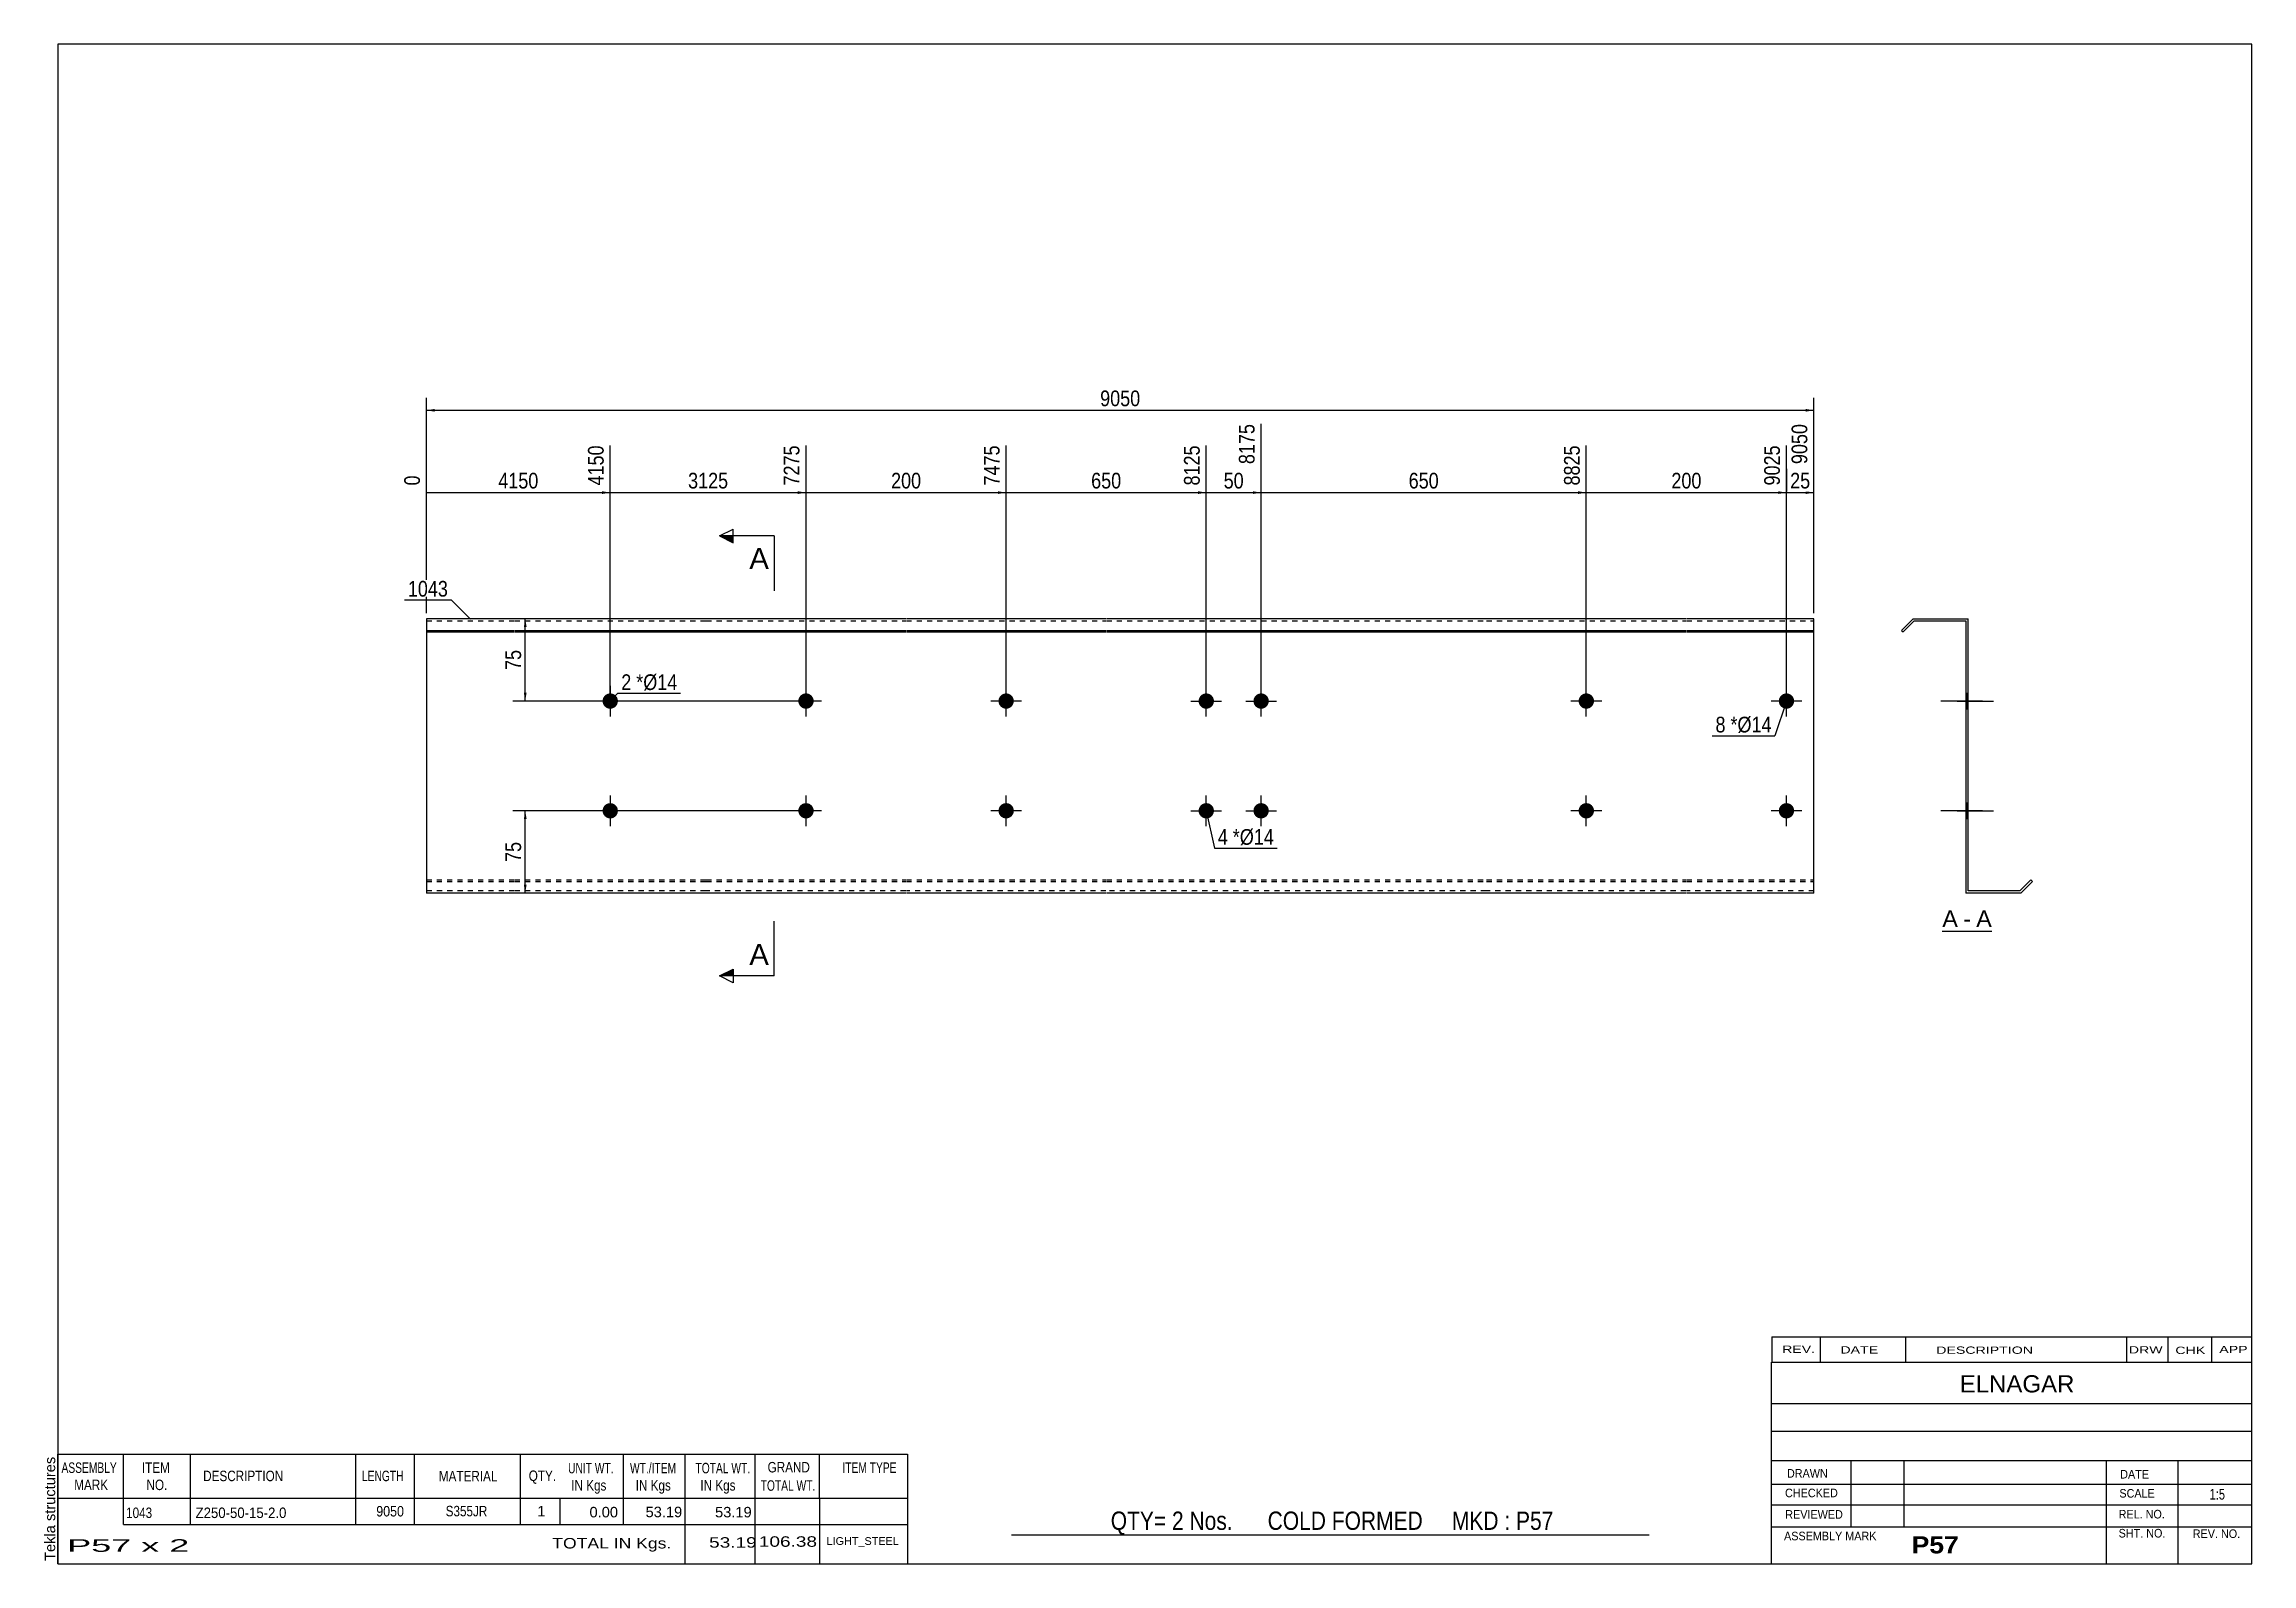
# Model space of a CAD drawing. Header units: millimetres. Extents: x -70 to 333, y -147 to 130.
import ezdxf

# ---------------------------------------------------------------- set-up
doc = ezdxf.new("R2010")
doc.units = ezdxf.units.MM
doc.linetypes.add('DXK_LINE_DOT1', pattern=[1.8814, 0.9407, -0.9407])
doc.styles.add('Arial', font='ARIAL.TTF', dxfattribs={"height": 0.2})
doc.styles.add('Arial Bold', font='ARIALBD.TTF', dxfattribs={"height": 0.2})
doc.styles.add('Arial Narrow', font='ARIALN.TTF', dxfattribs={"height": 0.2})

# ---------------------------------------------------------------- blocks, each defined once
blk = doc.blocks.new('Unknown-627189096-1549')
at = {"color": 5, "linetype": 'Continuous'}
for p, q in [((332.8, 129.75), (-67.2, 129.75)), ((-67.2, 129.75), (-67.2, -147.25)), ((332.8, -147.25), (332.8, 129.75)), ((-67.2, -147.25), (332.8, -147.25))]:
    blk.add_line(p, q, dxfattribs=at)
at = {"color": 174, "linetype": 'Continuous', "style": 'Arial'}
blk.add_text('Tekla structures', height=1.9102, rotation=90, dxfattribs=at).set_placement((-67.7, -146.75))
blk = doc.blocks.new('Unknown-627189096-12 - 1228')
at = {"color": 7, "linetype": 'Continuous'}
blk.add_line((276.36, -31.95), (285.39, -31.95), dxfattribs=at)
at = {"color": 0, "linetype": 'Continuous'}
blk.add_wipeout([(279.2, -31.2), (279.2, -28), (276.36, -28), (276.36, -31.2)], dxfattribs=at)
blk.add_wipeout([(281.58, -31.2), (281.58, -28), (280.16, -28), (280.16, -31.2)], dxfattribs=at)
at = {"color": 96, "linetype": 'Continuous', "style": 'Arial'}
blk.add_text('A', height=3.06, dxfattribs=at).set_placement((276.36, -31.2))
at = {"color": 0, "linetype": 'Continuous'}
blk.add_wipeout([(285.39, -31.2), (285.39, -28), (282.54, -28), (282.54, -31.2)], dxfattribs=at)
at = {"color": 96, "linetype": 'Continuous', "style": 'Arial'}
for s, p in [('A', (282.54, -31.2)), ('-', (280.16, -31.2))]:
    blk.add_text(s, height=3.06, dxfattribs=at).set_placement(p)
blk = doc.blocks.new('Bolt-627189096-1223 - 1203')
at = {"linetype": 'Continuous'}
for points in [[(104.28, 10, -1), (107.08, 10, -1)], [(210.06, 10, -1), (212.86, 10, -1)]]:
    blk.add_hatch(color=3, dxfattribs=at).paths.add_polyline_path(points)
at = {"color": 3, "linetype": 'Continuous'}
for p, q in [((105.68, 7.2), (105.68, 12.8)), ((211.46, 7.2), (211.46, 12.8)), ((108.48, 10), (102.88, 10)), ((214.26, 10), (208.66, 10))]:
    blk.add_line(p, q, dxfattribs=at)
blk = doc.blocks.new('Part-627189096-1218 - 1203')
at = {"color": 2, "linetype": 'Continuous'}
for p, q in [((0, 25), (0, -25)), ((16, 25), (0, 25)), ((50.9, 25), (16.1, 25)), ((87.39, 25), (51, 25)), ((123.88, 25), (87.49, 25)), ((193.17, 25), (123.98, 25)), ((229.66, 25), (193.27, 25)), ((252.95, 25), (229.76, 25)), ((252.95, -25), (252.95, 25)), ((0, 22.88), (16, 22.88)), ((0, 22.6), (16, 22.6)), ((16.1, 22.88), (50.9, 22.88)), ((16.1, 22.6), (50.9, 22.6)), ((51, 22.88), (87.39, 22.88)), ((51, 22.6), (87.39, 22.6)), ((87.49, 22.88), (123.88, 22.88)), ((87.49, 22.6), (123.88, 22.6)), ((123.98, 22.88), (193.17, 22.88)), ((123.98, 22.6), (193.17, 22.6)), ((193.27, 22.88), (229.66, 22.88)), ((193.27, 22.6), (229.66, 22.6)), ((229.76, 22.88), (252.95, 22.88)), ((229.76, 22.6), (252.95, 22.6)), ((16, -25), (0, -25)), ((50.9, -25), (16.1, -25)), ((87.39, -25), (51, -25)), ((123.88, -25), (87.49, -25)), ((193.17, -25), (123.98, -25)), ((229.66, -25), (193.27, -25)), ((252.95, -25), (229.76, -25))]:
    blk.add_line(p, q, dxfattribs=at)
at = {"color": 7, "linetype": 'DXK_LINE_DOT1'}
for p, q in [((0, 24.6), (16, 24.6)), ((16.1, 24.6), (50.9, 24.6)), ((51, 24.6), (87.39, 24.6)), ((87.49, 24.6), (123.88, 24.6)), ((123.98, 24.6), (193.17, 24.6)), ((193.27, 24.6), (229.66, 24.6)), ((229.76, 24.6), (252.95, 24.6)), ((0, -22.6), (16, -22.6)), ((0, -22.88), (16, -22.88)), ((16.1, -22.6), (50.9, -22.6)), ((16.1, -22.88), (50.9, -22.88)), ((51, -22.6), (87.39, -22.6)), ((51, -22.88), (87.39, -22.88)), ((87.49, -22.6), (123.88, -22.6)), ((87.49, -22.88), (123.88, -22.88)), ((123.98, -22.6), (193.17, -22.6)), ((123.98, -22.88), (193.17, -22.88)), ((193.27, -22.6), (229.66, -22.6)), ((193.27, -22.88), (229.66, -22.88)), ((229.76, -22.6), (252.95, -22.6)), ((229.76, -22.88), (252.95, -22.88)), ((16, -24.6), (0, -24.6)), ((50.9, -24.6), (16.1, -24.6)), ((87.39, -24.6), (51, -24.6)), ((123.88, -24.6), (87.49, -24.6)), ((193.17, -24.6), (123.98, -24.6)), ((229.66, -24.6), (193.27, -24.6)), ((252.95, -24.6), (229.76, -24.6))]:
    blk.add_line(p, q, dxfattribs=at)
blk = doc.blocks.new('Bolt-627189096-1219 - 1203')
at = {"linetype": 'Continuous'}
for points in [[(34.9, 10, -1), (32.1, 10, -1)], [(34.9, -10, -1), (32.1, -10, -1)]]:
    blk.add_hatch(color=3, dxfattribs=at).paths.add_polyline_path(points)
at = {"color": 3, "linetype": 'Continuous'}
for p, q in [((33.5, 12.8), (33.5, 7.2)), ((36.3, 10), (30.7, 10)), ((33.5, -7.2), (33.5, -12.8)), ((36.3, -10), (30.7, -10))]:
    blk.add_line(p, q, dxfattribs=at)
blk = doc.blocks.new('Bolt-627189096-1220 - 1203')
at = {"linetype": 'Continuous'}
for points in [[(67.79, 10, -1), (70.59, 10, -1)], [(246.55, 10, -1), (249.35, 10, -1)]]:
    blk.add_hatch(color=3, dxfattribs=at).paths.add_polyline_path(points)
at = {"color": 3, "linetype": 'Continuous'}
for p, q in [((69.19, 7.2), (69.19, 12.8)), ((247.95, 7.2), (247.95, 12.8)), ((71.99, 10), (66.39, 10)), ((250.75, 10), (245.15, 10))]:
    blk.add_line(p, q, dxfattribs=at)
blk = doc.blocks.new('Bolt-627189096-1221 - 1203')
at = {"linetype": 'Continuous'}
for points in [[(67.79, -10, -1), (70.59, -10, -1)], [(246.55, -10, -1), (249.35, -10, -1)]]:
    blk.add_hatch(color=3, dxfattribs=at).paths.add_polyline_path(points)
at = {"color": 3, "linetype": 'Continuous'}
for p, q in [((69.19, -12.8), (69.19, -7.2)), ((247.95, -12.8), (247.95, -7.2)), ((71.99, -10), (66.39, -10)), ((250.75, -10), (245.15, -10))]:
    blk.add_line(p, q, dxfattribs=at)
blk = doc.blocks.new('Bolt-627189096-1222 - 1203')
at = {"linetype": 'Continuous'}
for points in [[(140.77, 10, -1), (143.57, 10, -1)], [(150.77, 10, -1), (153.57, 10, -1)], [(140.77, -10, -1), (143.57, -10, -1)], [(150.77, -10, -1), (153.57, -10, -1)]]:
    blk.add_hatch(color=3, dxfattribs=at).paths.add_polyline_path(points)
at = {"color": 3, "linetype": 'Continuous'}
for p, q in [((142.17, 7.2), (142.17, 12.8)), ((152.17, 7.2), (152.17, 12.8)), ((139.37, 10), (144.97, 10)), ((149.37, 10), (154.97, 10)), ((142.17, -12.8), (142.17, -7.2)), ((152.17, -12.8), (152.17, -7.2)), ((139.37, -10), (144.97, -10)), ((149.37, -10), (154.97, -10))]:
    blk.add_line(p, q, dxfattribs=at)
blk = doc.blocks.new('Bolt-627189096-1224 - 1203')
at = {"linetype": 'Continuous'}
for points in [[(104.28, -10, -1), (107.08, -10, -1)], [(210.06, -10, -1), (212.86, -10, -1)]]:
    blk.add_hatch(color=3, dxfattribs=at).paths.add_polyline_path(points)
at = {"color": 3, "linetype": 'Continuous'}
for p, q in [((105.68, -12.8), (105.68, -7.2)), ((211.46, -12.8), (211.46, -7.2)), ((108.48, -10), (102.88, -10)), ((214.26, -10), (208.66, -10))]:
    blk.add_line(p, q, dxfattribs=at)
blk = doc.blocks.new('Bolt-627189096-1232 - 1228')
at = {"linetype": 'Continuous'}
blk.add_hatch(color=3, dxfattribs=at).paths.add_polyline_path([(280.67, 11.4), (280.67, 8.6), (281.07, 8.6), (281.07, 11.4)])
blk.add_hatch(color=3, dxfattribs=at).paths.add_polyline_path([(280.67, 11.4), (280.67, 8.6), (281.07, 8.6), (281.07, 11.4)])
at = {"color": 3, "linetype": 'Continuous'}
for p, q in [((279.07, 10), (285.67, 10)), ((279.07, 10), (285.67, 10)), ((280.67, 11.4), (281.07, 11.4)), ((280.67, 11.4), (281.07, 11.4)), ((280.67, 8.6), (281.07, 8.6)), ((280.67, 8.6), (281.07, 8.6))]:
    blk.add_line(p, q, dxfattribs=at)
blk = doc.blocks.new('Part-627189096-1230 - 1228')
at = {"color": 2, "linetype": 'Continuous'}
for p, q in [((271.07, 25), (268.95, 22.88)), ((271.24, 24.6), (269.23, 22.6)), ((271.07, 25), (281.07, 25)), ((271.24, 24.6), (280.67, 24.6)), ((280.67, 24.6), (280.67, -25)), ((281.07, -24.6), (281.07, 25)), ((268.95, 22.88), (269.23, 22.6)), ((290.51, -24.6), (292.51, -22.6)), ((290.67, -25), (292.79, -22.88)), ((292.79, -22.88), (292.51, -22.6)), ((290.67, -25), (280.67, -25)), ((290.51, -24.6), (281.07, -24.6))]:
    blk.add_line(p, q, dxfattribs=at)
blk = doc.blocks.new('Bolt-627189096-1231 - 1228')
at = {"linetype": 'Continuous'}
for points in [[(281.07, 8.6), (281.07, 11.4), (280.67, 11.4), (280.67, 8.6)], [(281.07, -11.4), (281.07, -8.6), (280.67, -8.6), (280.67, -11.4)]]:
    blk.add_hatch(color=3, dxfattribs=at).paths.add_polyline_path(points)
at = {"color": 3, "linetype": 'Continuous'}
for p, q in [((281.07, 10), (276.67, 10)), ((281.07, 11.4), (280.67, 11.4)), ((281.07, 8.6), (280.67, 8.6)), ((281.07, -10), (276.67, -10)), ((281.07, -8.6), (280.67, -8.6)), ((281.07, -11.4), (280.67, -11.4))]:
    blk.add_line(p, q, dxfattribs=at)
blk = doc.blocks.new('Bolt-627189096-1233 - 1228')
at = {"linetype": 'Continuous'}
blk.add_hatch(color=3, dxfattribs=at).paths.add_polyline_path([(280.67, -8.6), (280.67, -11.4), (281.07, -11.4), (281.07, -8.6)])
blk.add_hatch(color=3, dxfattribs=at).paths.add_polyline_path([(280.67, -8.6), (280.67, -11.4), (281.07, -11.4), (281.07, -8.6)])
at = {"color": 3, "linetype": 'Continuous'}
for p, q in [((279.07, -10), (285.67, -10)), ((279.07, -10), (285.67, -10)), ((280.67, -8.6), (281.07, -8.6)), ((280.67, -8.6), (281.07, -8.6)), ((280.67, -11.4), (281.07, -11.4)), ((280.67, -11.4), (281.07, -11.4))]:
    blk.add_line(p, q, dxfattribs=at)
blk = doc.blocks.new('Bolt-627189096-1234 - 1228')
at = {"linetype": 'Continuous'}
for points in [[(280.67, 11.4), (280.67, 8.6), (281.07, 8.6), (281.07, 11.4)], [(280.67, 11.4), (280.67, 8.6), (281.07, 8.6), (281.07, 11.4)], [(280.67, -8.6), (280.67, -11.4), (281.07, -11.4), (281.07, -8.6)], [(280.67, -8.6), (280.67, -11.4), (281.07, -11.4), (281.07, -8.6)]]:
    blk.add_hatch(color=3, dxfattribs=at).paths.add_polyline_path(points)
at = {"color": 3, "linetype": 'Continuous'}
for p, q in [((283.67, 10), (276.07, 10)), ((283.67, 10), (276.07, 10)), ((281.07, 11.4), (280.67, 11.4)), ((281.07, 11.4), (280.67, 11.4)), ((281.07, 8.6), (280.67, 8.6)), ((281.07, 8.6), (280.67, 8.6)), ((283.67, -10), (276.07, -10)), ((283.67, -10), (276.07, -10)), ((281.07, -8.6), (280.67, -8.6)), ((281.07, -8.6), (280.67, -8.6)), ((281.07, -11.4), (280.67, -11.4)), ((281.07, -11.4), (280.67, -11.4))]:
    blk.add_line(p, q, dxfattribs=at)
blk = doc.blocks.new('Bolt-627189096-1235 - 1228')
at = {"linetype": 'Continuous'}
blk.add_hatch(color=3, dxfattribs=at).paths.add_polyline_path([(280.67, 11.4), (280.67, 8.6), (281.07, 8.6), (281.07, 11.4)])
blk.add_hatch(color=3, dxfattribs=at).paths.add_polyline_path([(280.67, 11.4), (280.67, 8.6), (281.07, 8.6), (281.07, 11.4)])
at = {"color": 3, "linetype": 'Continuous'}
for p, q in [((279.07, 10), (285.67, 10)), ((279.07, 10), (285.67, 10)), ((280.67, 11.4), (281.07, 11.4)), ((280.67, 11.4), (281.07, 11.4)), ((280.67, 8.6), (281.07, 8.6)), ((280.67, 8.6), (281.07, 8.6))]:
    blk.add_line(p, q, dxfattribs=at)
blk = doc.blocks.new('Bolt-627189096-1236 - 1228')
at = {"linetype": 'Continuous'}
blk.add_hatch(color=3, dxfattribs=at).paths.add_polyline_path([(280.67, -8.6), (280.67, -11.4), (281.07, -11.4), (281.07, -8.6)])
blk.add_hatch(color=3, dxfattribs=at).paths.add_polyline_path([(280.67, -8.6), (280.67, -11.4), (281.07, -11.4), (281.07, -8.6)])
at = {"color": 3, "linetype": 'Continuous'}
for p, q in [((279.07, -10), (285.67, -10)), ((279.07, -10), (285.67, -10)), ((280.67, -8.6), (281.07, -8.6)), ((280.67, -8.6), (281.07, -8.6)), ((280.67, -11.4), (281.07, -11.4)), ((280.67, -11.4), (281.07, -11.4))]:
    blk.add_line(p, q, dxfattribs=at)
blk = doc.blocks.new('StraightDimension-627189096-1247 - 1203')
at = {"linetype": 'Continuous'}
blk.add_hatch(color=7, dxfattribs=at).paths.add_polyline_path([(251.45, 48.25), (252.95, 48), (251.45, 47.75)])
at = {"color": 7, "linetype": 'Continuous'}
for p, q in [((252.95, 26), (252.95, 60.51)), ((247.95, 11), (247.95, 56.61)), ((247.95, 48), (252.95, 48))]:
    blk.add_line(p, q, dxfattribs=at)
at = {"color": 0}
blk.add_wipeout([(252.88, 48.15), (252.88, 52.35), (248.02, 52.35), (248.02, 48.15)], dxfattribs=at)
at = {"color": 0, "linetype": 'Continuous'}
blk.add_wipeout([(252.35, 61.11), (248.15, 61.11), (248.15, 52.6), (252.35, 52.6)], dxfattribs=at)
at = {"color": 3, "linetype": 'Continuous', "style": 'Arial Narrow'}
blk.add_text('9050', height=2.863, rotation=90.0002, dxfattribs=at).set_placement((251.75, 53.2))
at = {"color": 3, "style": 'Arial Narrow'}
blk.add_text('25', height=2.863, dxfattribs=at).set_placement((248.62, 48.75))
blk = doc.blocks.new('StraightDimension-627189096-1248 - 1203')
at = {"linetype": 'Continuous'}
blk.add_hatch(color=7, dxfattribs=at).paths.add_polyline_path([(246.45, 48.25), (247.95, 48), (246.45, 47.75)])
at = {"color": 7, "linetype": 'Continuous'}
for p, q in [((211.46, 11), (211.46, 56.61)), ((247.95, 11), (247.95, 56.61)), ((211.46, 48), (247.95, 48))]:
    blk.add_line(p, q, dxfattribs=at)
at = {"color": 0, "linetype": 'Continuous'}
blk.add_wipeout([(247.35, 57.21), (243.15, 57.21), (243.15, 48.7), (247.35, 48.7)], dxfattribs=at)
at = {"color": 0}
blk.add_wipeout([(233.05, 48.15), (233.05, 52.35), (226.37, 52.35), (226.37, 48.15)], dxfattribs=at)
at = {"color": 3, "linetype": 'Continuous', "style": 'Arial Narrow'}
blk.add_text('9025', height=2.863, rotation=90.0002, dxfattribs=at).set_placement((246.75, 49.3))
at = {"color": 3, "style": 'Arial Narrow'}
blk.add_text('200', height=2.863, dxfattribs=at).set_placement((226.97, 48.75))
blk = doc.blocks.new('StraightDimension-627189096-1249 - 1203')
at = {"linetype": 'Continuous'}
blk.add_hatch(color=7, dxfattribs=at).paths.add_polyline_path([(209.96, 48.25), (211.46, 48), (209.96, 47.75)])
at = {"color": 7, "linetype": 'Continuous'}
for p, q in [((152.17, 11), (152.17, 60.51)), ((211.46, 11), (211.46, 56.61)), ((152.17, 48), (211.46, 48))]:
    blk.add_line(p, q, dxfattribs=at)
at = {"color": 0, "linetype": 'Continuous'}
blk.add_wipeout([(210.86, 57.21), (206.66, 57.21), (206.66, 48.7), (210.86, 48.7)], dxfattribs=at)
at = {"color": 0}
blk.add_wipeout([(185.16, 48.15), (185.16, 52.35), (178.47, 52.35), (178.47, 48.15)], dxfattribs=at)
at = {"color": 3, "linetype": 'Continuous', "style": 'Arial Narrow'}
blk.add_text('8825', height=2.863, rotation=90.0002, dxfattribs=at).set_placement((210.26, 49.3))
at = {"color": 3, "style": 'Arial Narrow'}
blk.add_text('650', height=2.863, dxfattribs=at).set_placement((179.07, 48.75))
blk = doc.blocks.new('StraightDimension-627189096-1250 - 1203')
at = {"linetype": 'Continuous'}
blk.add_hatch(color=7, dxfattribs=at).paths.add_polyline_path([(150.67, 48.25), (152.17, 48), (150.67, 47.75)])
at = {"color": 7, "linetype": 'Continuous'}
for p, q in [((152.17, 11), (152.17, 60.51)), ((142.17, 11), (142.17, 56.61)), ((142.17, 48), (152.17, 48))]:
    blk.add_line(p, q, dxfattribs=at)
at = {"color": 0}
blk.add_wipeout([(149.6, 48.15), (149.6, 52.35), (144.74, 52.35), (144.74, 48.15)], dxfattribs=at)
at = {"color": 0, "linetype": 'Continuous'}
blk.add_wipeout([(151.57, 61.11), (147.37, 61.11), (147.37, 52.6), (151.57, 52.6)], dxfattribs=at)
at = {"color": 3, "linetype": 'Continuous', "style": 'Arial Narrow'}
blk.add_text('8175', height=2.863, rotation=90.0002, dxfattribs=at).set_placement((150.97, 53.2))
at = {"color": 3, "style": 'Arial Narrow'}
blk.add_text('50', height=2.863, dxfattribs=at).set_placement((145.34, 48.75))
blk = doc.blocks.new('StraightDimension-627189096-1251 - 1203')
at = {"linetype": 'Continuous'}
blk.add_hatch(color=7, dxfattribs=at).paths.add_polyline_path([(140.67, 48.25), (142.17, 48), (140.67, 47.75)])
at = {"color": 7, "linetype": 'Continuous'}
for p, q in [((105.68, 11), (105.68, 56.61)), ((142.17, 11), (142.17, 56.61)), ((105.68, 48), (142.17, 48))]:
    blk.add_line(p, q, dxfattribs=at)
at = {"color": 0, "linetype": 'Continuous'}
blk.add_wipeout([(141.57, 57.21), (137.37, 57.21), (137.37, 48.7), (141.57, 48.7)], dxfattribs=at)
at = {"color": 0}
blk.add_wipeout([(127.27, 48.15), (127.27, 52.35), (120.58, 52.35), (120.58, 48.15)], dxfattribs=at)
at = {"color": 3, "linetype": 'Continuous', "style": 'Arial Narrow'}
blk.add_text('8125', height=2.863, rotation=90.0002, dxfattribs=at).set_placement((140.97, 49.3))
at = {"color": 3, "style": 'Arial Narrow'}
blk.add_text('650', height=2.863, dxfattribs=at).set_placement((121.18, 48.75))
blk = doc.blocks.new('StraightDimension-627189096-1252 - 1203')
at = {"linetype": 'Continuous'}
blk.add_hatch(color=7, dxfattribs=at).paths.add_polyline_path([(104.18, 48.25), (105.68, 48), (104.18, 47.75)])
at = {"color": 7, "linetype": 'Continuous'}
for p, q in [((69.19, 11), (69.19, 56.61)), ((105.68, 11), (105.68, 56.61)), ((69.19, 48), (105.68, 48))]:
    blk.add_line(p, q, dxfattribs=at)
at = {"color": 0, "linetype": 'Continuous'}
blk.add_wipeout([(105.08, 57.21), (100.88, 57.21), (100.88, 48.7), (105.08, 48.7)], dxfattribs=at)
at = {"color": 0}
blk.add_wipeout([(90.78, 48.15), (90.78, 52.35), (84.1, 52.35), (84.1, 48.15)], dxfattribs=at)
at = {"color": 3, "linetype": 'Continuous', "style": 'Arial Narrow'}
blk.add_text('7475', height=2.863, rotation=90.0002, dxfattribs=at).set_placement((104.48, 49.3))
at = {"color": 3, "style": 'Arial Narrow'}
blk.add_text('200', height=2.863, dxfattribs=at).set_placement((84.7, 48.75))
blk = doc.blocks.new('StraightDimension-627189096-1253 - 1203')
at = {"linetype": 'Continuous'}
blk.add_hatch(color=7, dxfattribs=at).paths.add_polyline_path([(67.69, 48.25), (69.19, 48), (67.69, 47.75)])
at = {"color": 7, "linetype": 'Continuous'}
for p, q in [((33.5, 11), (33.5, 56.61)), ((69.19, 11), (69.19, 56.61)), ((33.5, 48), (69.19, 48))]:
    blk.add_line(p, q, dxfattribs=at)
at = {"color": 0, "linetype": 'Continuous'}
blk.add_wipeout([(68.59, 57.21), (64.39, 57.21), (64.39, 48.7), (68.59, 48.7)], dxfattribs=at)
at = {"color": 0}
blk.add_wipeout([(55.6, 48.15), (55.6, 52.35), (47.09, 52.35), (47.09, 48.15)], dxfattribs=at)
at = {"color": 3, "linetype": 'Continuous', "style": 'Arial Narrow'}
blk.add_text('7275', height=2.863, rotation=90.0002, dxfattribs=at).set_placement((67.99, 49.3))
at = {"color": 3, "style": 'Arial Narrow'}
blk.add_text('3125', height=2.863, dxfattribs=at).set_placement((47.69, 48.75))
blk = doc.blocks.new('StraightDimension-627189096-1254 - 1203')
at = {"linetype": 'Continuous'}
blk.add_hatch(color=7, dxfattribs=at).paths.add_polyline_path([(32, 48.25), (33.5, 48), (32, 47.75)])
at = {"color": 7, "linetype": 'Continuous'}
for p, q in [((33.5, 11), (33.5, 56.61)), ((0, 26), (0, 51.13)), ((0, 48), (33.5, 48))]:
    blk.add_line(p, q, dxfattribs=at)
at = {"color": 0, "linetype": 'Continuous'}
for points in [[(32.9, 57.21), (28.7, 57.21), (28.7, 48.7), (32.9, 48.7)], [(-0.6, 51.73), (-4.8, 51.73), (-4.8, 48.7), (-0.6, 48.7)]]:
    blk.add_wipeout(points, dxfattribs=at)
at = {"color": 0}
blk.add_wipeout([(21.01, 48.15), (21.01, 52.35), (12.49, 52.35), (12.49, 48.15)], dxfattribs=at)
at = {"color": 3, "linetype": 'Continuous', "style": 'Arial Narrow'}
for s, height, p in [('4150', 2.863, (32.3, 49.3)), ('0', 2.86, (-1.2, 49.3))]:
    blk.add_text(s, height=height, rotation=90.0002, dxfattribs=at).set_placement(p)
at = {"color": 3, "style": 'Arial Narrow'}
blk.add_text('4150', height=2.863, dxfattribs=at).set_placement((13.09, 48.75))
blk = doc.blocks.new('StraightDimension-627189096-1288 - 1203')
at = {"linetype": 'Continuous'}
for points in [[(17.75, 23.5), (18, 25), (18.25, 23.5)], [(18.25, 11.5), (18, 10), (17.75, 11.5)]]:
    blk.add_hatch(color=7, dxfattribs=at).paths.add_polyline_path(points)
at = {"color": 7, "linetype": 'Continuous'}
for p, q in [((32.5, 25), (15.75, 25)), ((18, 10), (18, 25)), ((68.19, 10), (15.75, 10))]:
    blk.add_line(p, q, dxfattribs=at)
at = {"color": 0}
blk.add_wipeout([(17.85, 19.93), (13.65, 19.93), (13.65, 15.07), (17.85, 15.07)], dxfattribs=at)
at = {"color": 3, "style": 'Arial Narrow'}
blk.add_text('75', height=2.863, rotation=90.0002, dxfattribs=at).set_placement((17.25, 15.67))
blk = doc.blocks.new('StraightDimension-627189096-1294 - 1203')
at = {"linetype": 'Continuous'}
for points in [[(17.75, -11.5), (18, -10), (18.25, -11.5)], [(18.25, -23.5), (18, -25), (17.75, -23.5)]]:
    blk.add_hatch(color=7, dxfattribs=at).paths.add_polyline_path(points)
at = {"color": 7, "linetype": 'Continuous'}
for p, q in [((68.19, -10), (15.75, -10)), ((18, -25), (18, -10)), ((32.5, -25), (15.75, -25))]:
    blk.add_line(p, q, dxfattribs=at)
at = {"color": 0}
blk.add_wipeout([(17.85, -15.07), (13.65, -15.07), (13.65, -19.93), (17.85, -19.93)], dxfattribs=at)
at = {"color": 3, "style": 'Arial Narrow'}
blk.add_text('75', height=2.863, rotation=90.0002, dxfattribs=at).set_placement((17.25, -19.33))
blk = doc.blocks.new('StraightDimension-627189096-1300 - 1203')
at = {"linetype": 'Continuous'}
for points in [[(1.5, 62.75), (0, 63), (1.5, 63.25)], [(251.45, 63.25), (252.95, 63), (251.45, 62.75)]]:
    blk.add_hatch(color=7, dxfattribs=at).paths.add_polyline_path(points)
at = {"color": 7, "linetype": 'Continuous'}
for p, q in [((0, 26), (0, 65.25)), ((252.95, 26), (252.95, 65.25)), ((0, 63), (252.95, 63))]:
    blk.add_line(p, q, dxfattribs=at)
at = {"color": 0}
blk.add_wipeout([(130.73, 63.15), (130.73, 67.35), (122.22, 67.35), (122.22, 63.15)], dxfattribs=at)
at = {"color": 3, "style": 'Arial Narrow'}
blk.add_text('9050', height=2.863, dxfattribs=at).set_placement((122.82, 63.75))
blk = doc.blocks.new('CBS_REVISION-627189096-1573')
at = {"color": 7, "linetype": 'Continuous'}
for p, q in [((245.29, -105.87), (332.79, -105.87)), ((245.29, -105.87), (245.29, -110.5)), ((254.09, -105.87), (254.09, -110.5)), ((269.68, -105.87), (269.68, -110.44)), ((309.94, -105.87), (309.94, -110.5)), ((317.48, -105.87), (317.48, -110.5)), ((325.43, -105.87), (325.43, -110.5)), ((245.29, -110.5), (332.79, -110.5))]:
    blk.add_line(p, q, dxfattribs=at)
at = {"color": 7, "style": 'Arial Narrow', "width": 1.7}
for s, height, p in [('REV.', 1.326, (247.15, -108.82)), ('DATE', 1.326, (257.78, -108.94)), ('DESCRIPTION', 1.3257, (275.26, -108.99)), ('DRW', 1.326, (310.37, -108.93)), ('CHK', 1.326, (318.86, -109.02)), ('APP', 1.326, (326.86, -108.87))]:
    blk.add_text(s, height=height, dxfattribs=at).set_placement(p)
blk = doc.blocks.new('CBS_BOM-627189096-1570')
at = {"color": 7, "linetype": 'Continuous'}
for p, q in [((-67.23, -135.28), (-67.23, -127.28)), ((-67.23, -127.28), (87.69, -127.28)), ((-55.23, -135.28), (-55.23, -127.28)), ((-43.04, -135.28), (-43.04, -127.28)), ((-12.88, -135.28), (-12.88, -127.28)), ((-2.2, -135.28), (-2.2, -127.28)), ((17.12, -135.28), (17.12, -127.28)), ((35.92, -135.28), (35.92, -127.28)), ((47.13, -135.28), (47.13, -127.28)), ((59.92, -135.28), (59.92, -127.28)), ((71.67, -135.28), (71.67, -127.28)), ((87.69, -127.29), (87.69, -135.27)), ((-67.23, -135.28), (87.69, -135.28)), ((-67.23, -140.08), (-67.23, -135.28)), ((-55.23, -140.08), (-55.23, -135.28)), ((-43.04, -140.08), (-43.04, -135.28)), ((-12.88, -140.08), (-12.88, -135.28)), ((-2.2, -140.08), (-2.2, -135.28)), ((17.12, -140.08), (17.12, -135.28)), ((24.38, -140.08), (24.38, -135.28)), ((35.92, -140.08), (35.92, -135.28)), ((47.13, -140.08), (47.13, -135.28)), ((59.92, -140.08), (59.92, -135.28)), ((71.69, -140.08), (71.69, -135.28)), ((87.69, -135.28), (87.69, -140.08)), ((-67.23, -147.28), (-67.23, -140.1)), ((-55.23, -140.08), (87.69, -140.08)), ((47.13, -147.28), (47.13, -140.1)), ((59.92, -147.28), (59.92, -140.1)), ((71.73, -147.28), (71.73, -140.1)), ((87.69, -140.08), (87.69, -147.28)), ((-67.23, -147.28), (87.69, -147.28))]:
    blk.add_line(p, q, dxfattribs=at)
at = {"color": 3, "linetype": 'Continuous', "style": 'Arial'}
for s, height, width, p in [('ASSEMBLY', 1.91, 0.7, (-66.55, -130.71)), ('ITEM', 1.91, 0.8, (-51.9, -130.71)), ('WT./ITEM', 1.91, 0.7, (37.1, -130.78)), ('GRAND', 1.91, 0.8, (62.19, -130.62)), ('ITEM TYPE', 1.91, 0.7, (75.83, -130.7)), ('MARK', 1.91, 0.8, (-64.23, -133.84)), ('NO.', 1.91, 0.8, (-51.05, -133.84)), ('DESCRIPTION', 1.9102, 0.8, (-40.72, -132.21)), ('LENGTH', 1.91, 0.7, (-11.77, -132.21)), ('MATERIAL', 1.91, 0.8, (2.25, -132.26)), ('QTY.', 1.91, 0.8, (18.64, -132.18)), ('UNIT WT.', 1.91, 0.7, (25.81, -130.78)), ('IN Kgs', 1.91, 0.8, (26.39, -133.92)), ('IN Kgs', 1.91, 0.8, (38.14, -133.92)), ('TOTAL WT.', 1.91, 0.7, (49.04, -130.78)), ('IN Kgs', 1.91, 0.8, (49.93, -133.92)), ('TOTAL WT.', 1.91, 0.7, (60.93, -133.96))]:
    blk.add_text(s, height=height, dxfattribs=dict(at, width=width)).set_placement(p)
at = {"color": 7, "linetype": 'Continuous', "style": 'Arial'}
for s, height, width, p in [('9050', 1.91, 0.85, (-9.16, -138.65)), ('S355JR', 1.91, 0.8, (3.49, -138.62)), ('1043', 1.91, 0.8, (-54.77, -138.93)), ('Z250-50-15-2.0', 1.9102, 0.9, (-42.1, -138.93))]:
    blk.add_text(s, height=height, dxfattribs=dict(at, width=width)).set_placement(p)
for s, p in [('1', (20.21, -138.62)), ('53.19', (39.94, -138.78)), ('0.00', (29.72, -138.81)), ('53.19', (52.61, -138.81))]:
    blk.add_text(s, height=1.91, dxfattribs=at).set_placement(p)
at = {"color": 6, "linetype": 'Continuous', "style": 'Arial'}
for s, height, width, p in [('P57 x 2', 2.292, 2.05, (-65.51, -145.09)), ('TOTAL IN Kgs.', 1.9102, 1.2, (22.93, -144.48)), ('53.19', 1.91, 1.3, (51.52, -144.33)), ('106.38', 1.91, 1.3, (60.59, -144.17))]:
    blk.add_text(s, height=height, dxfattribs=dict(at, width=width)).set_placement(p)
blk.add_text('LIGHT_STEEL', height=1.4135, dxfattribs=at).set_placement((72.94, -143.83))
blk = doc.blocks.new('CBS_CALLOFF-627189096-1571')
at = {"color": 7, "linetype": 'Continuous'}
blk.add_line((106.68, -141.98), (222.91, -142), dxfattribs=at)
at = {"color": 3, "linetype": 'Continuous', "style": 'Arial Narrow'}
blk.add_text('QTY= 2 Nos.      COLD FORMED     MKD : P57', height=3.3405, dxfattribs=at).set_placement((124.75, -141.09))
blk = doc.blocks.new('CBS_NAME_BLOG-627189096-1572')
at = {"color": 7, "linetype": 'Continuous'}
for p, q in [((245.21, -110.5), (332.73, -110.5)), ((245.21, -147.21), (245.21, -110.5)), ((245.21, -118.04), (332.73, -118.04)), ((245.28, -123.09), (332.8, -123.09)), ((245.21, -128.46), (332.73, -128.46)), ((259.73, -140.57), (259.73, -128.47)), ((269.42, -140.54), (269.42, -128.47)), ((306.33, -147.21), (306.33, -128.48)), ((319.38, -147.21), (319.38, -128.47)), ((245.22, -132.76), (332.8, -132.74)), ((245.21, -136.51), (332.73, -136.51)), ((245.21, -140.55), (332.73, -140.55)), ((245.21, -147.25), (332.8, -147.25))]:
    blk.add_line(p, q, dxfattribs=at)
at = {"color": 3, "linetype": 'Continuous', "style": 'Arial'}
blk.add_text('ELNAGAR', height=3.133, dxfattribs=at).set_placement((279.53, -116.03))
at = {"color": 3, "linetype": 'Continuous'}
for s, height, style, width, p in [('DRAWN', 1.566, 'Arial', 0.9, (248.04, -131.57)), ('DATE', 1.566, 'Arial', 0.9, (308.8, -131.73)), ('CHECKED', 1.566, 'Arial', 0.9, (247.69, -135.14)), ('SCALE', 1.566, 'Arial', 0.9, (308.65, -135.21)), ('1:5', 1.957, 'Arial Narrow', 0.9, (325.1, -135.57)), ('REVIEWED', 1.566, 'Arial', 0.9, (247.73, -139.06)), ('REL. NO.', 1.566, 'Arial', 0.9, (308.51, -139.01)), ('ASSEMBLY MARK', 1.5663, 'Arial', 0.9, (247.51, -142.99)), ('P57', 3.131, 'Arial Bold', 1.1, (270.79, -145.39)), ('SHT. NO.', 1.566, 'Arial', 0.9, (308.51, -142.48)), ('REV. NO.', 1.566, 'Arial', 0.9, (322.03, -142.57))]:
    blk.add_text(s, height=height, dxfattribs=dict(at, style=style, width=width)).set_placement(p)
blk = doc.blocks.new('Mark-627189096-1303 - 1203')
at = {"color": 0}
blk.add_wipeout([(3.91, 29.04), (3.91, 32.04), (-3.4, 32.04), (-3.4, 29.04)], dxfattribs=at)
blk.add_wipeout([(3.91, 29.04), (3.91, 32.04), (-3.4, 32.04), (-3.4, 29.04)], dxfattribs=at)
at = {"color": 7, "linetype": 'Continuous'}
for p in [(-4, 28.44), (8.05, 24.9)]:
    blk.add_line(p, (4.51, 28.44), dxfattribs=at)
at = {"color": 3, "style": 'Arial Narrow'}
blk.add_text('1043', height=2.863, dxfattribs=at).set_placement((-3.4, 29.04))
blk = doc.blocks.new('SectionMark-627189096-1245 - 1203')
at = {"linetype": 'Continuous'}
for points in [[(55.91, 40.1), (55.91, 38.85), (53.41, 40.1)], [(55.91, -38.85), (55.91, -40.1), (53.41, -40.1)]]:
    blk.add_hatch(color=30, dxfattribs=at).paths.add_polyline_path(points)
at = {"color": 30, "linetype": 'Continuous'}
for p, q in [((53.41, 40.1), (55.91, 41.35)), ((55.91, 38.85), (55.91, 41.35)), ((53.41, 40.1), (55.91, 38.85)), ((53.41, -40.1), (55.91, -38.85)), ((55.91, -41.35), (53.41, -40.1)), ((55.91, -38.85), (55.91, -41.35))]:
    blk.add_line(p, q, dxfattribs=at)
at = {"color": 0, "linetype": 'Continuous'}
for points in [[(62.41, 34.1), (62.41, 38.1), (58.86, 38.1), (58.86, 34.1)], [(62.41, -38.1), (62.41, -34.1), (58.86, -34.1), (58.86, -38.1)]]:
    blk.add_wipeout(points, dxfattribs=at)
at = {"color": 30, "linetype": 'Continuous'}
for p, q in [((63.41, 40.1), (53.41, 40.1)), ((63.41, 40.1), (63.41, 30.1)), ((63.41, -40.1), (63.41, -30.1)), ((63.41, -40.1), (53.41, -40.1))]:
    blk.add_line(p, q, dxfattribs=at)
at = {"color": 96, "linetype": 'Continuous', "style": 'Arial'}
for p in [(58.86, 34.1), (58.86, -38.1)]:
    blk.add_text('A', height=3.82, dxfattribs=at).set_placement(p)
blk = doc.blocks.new('MarkSet-627189096-1313 - 1203')
at = {"color": 0}
blk.add_wipeout([(236.84, 4.28), (236.84, 7.28), (235.01, 7.28), (235.01, 4.28)], dxfattribs=at)
blk.add_wipeout([(236.84, 4.28), (236.84, 7.28), (235.01, 7.28), (235.01, 4.28)], dxfattribs=at)
blk.add_wipeout([(239.02, 4.28), (239.02, 7.28), (237.74, 7.28), (237.74, 4.28)], dxfattribs=at)
blk.add_wipeout([(239.02, 4.28), (239.02, 7.28), (237.74, 7.28), (237.74, 4.28)], dxfattribs=at)
at = {"color": 3, "style": 'Arial Narrow'}
blk.add_text('8', height=2.86, dxfattribs=at).set_placement((235.01, 4.28))
at = {"color": 0}
blk.add_wipeout([(245.23, 4.28), (245.23, 7.28), (239.02, 7.28), (239.02, 4.28)], dxfattribs=at)
blk.add_wipeout([(245.23, 4.28), (245.23, 7.28), (239.02, 7.28), (239.02, 4.28)], dxfattribs=at)
at = {"color": 7, "linetype": 'Continuous'}
for p in [(247.95, 10), (234.41, 3.68)]:
    blk.add_line(p, (245.83, 3.68), dxfattribs=at)
at = {"color": 3, "style": 'Arial Narrow'}
for s, height, p in [('*', 2.86, (237.74, 4.28)), ('Ø14', 2.863, (239.02, 4.28))]:
    blk.add_text(s, height=height, dxfattribs=at).set_placement(p)
blk = doc.blocks.new('Mark-627189096-1318 - 1203')
at = {"color": 0}
blk.add_wipeout([(37.34, 12.01), (37.34, 15.01), (35.51, 15.01), (35.51, 12.01)], dxfattribs=at)
blk.add_wipeout([(37.34, 12.01), (37.34, 15.01), (35.51, 15.01), (35.51, 12.01)], dxfattribs=at)
at = {"color": 7, "linetype": 'Continuous'}
blk.add_line((33.5, 10), (34.91, 11.41), dxfattribs=at)
at = {"color": 0}
blk.add_wipeout([(39.52, 12.01), (39.52, 15.01), (38.24, 15.01), (38.24, 12.01)], dxfattribs=at)
blk.add_wipeout([(39.52, 12.01), (39.52, 15.01), (38.24, 15.01), (38.24, 12.01)], dxfattribs=at)
at = {"color": 3, "style": 'Arial Narrow'}
blk.add_text('2', height=2.86, dxfattribs=at).set_placement((35.51, 12.01))
at = {"color": 0}
blk.add_wipeout([(45.73, 12.01), (45.73, 15.01), (39.52, 15.01), (39.52, 12.01)], dxfattribs=at)
blk.add_wipeout([(45.73, 12.01), (45.73, 15.01), (39.52, 15.01), (39.52, 12.01)], dxfattribs=at)
at = {"color": 7, "linetype": 'Continuous'}
blk.add_line((34.91, 11.41), (46.33, 11.41), dxfattribs=at)
at = {"color": 3, "style": 'Arial Narrow'}
for s, height, p in [('*', 2.86, (38.24, 12.01)), ('Ø14', 2.863, (39.52, 12.01))]:
    blk.add_text(s, height=height, dxfattribs=at).set_placement(p)
blk = doc.blocks.new('Mark-627189096-1319 - 1203')
at = {"color": 0}
blk.add_wipeout([(146.1, -16.2), (146.1, -13.2), (144.27, -13.2), (144.27, -16.2)], dxfattribs=at)
blk.add_wipeout([(146.1, -16.2), (146.1, -13.2), (144.27, -13.2), (144.27, -16.2)], dxfattribs=at)
at = {"color": 7, "linetype": 'Continuous'}
blk.add_line((142.17, -10), (143.67, -16.8), dxfattribs=at)
at = {"color": 0}
blk.add_wipeout([(148.28, -16.2), (148.28, -13.2), (147, -13.2), (147, -16.2)], dxfattribs=at)
blk.add_wipeout([(148.28, -16.2), (148.28, -13.2), (147, -13.2), (147, -16.2)], dxfattribs=at)
at = {"color": 3, "style": 'Arial Narrow'}
blk.add_text('4', height=2.86, dxfattribs=at).set_placement((144.27, -16.2))
at = {"color": 0}
blk.add_wipeout([(154.49, -16.2), (154.49, -13.2), (148.28, -13.2), (148.28, -16.2)], dxfattribs=at)
blk.add_wipeout([(154.49, -16.2), (154.49, -13.2), (148.28, -13.2), (148.28, -16.2)], dxfattribs=at)
at = {"color": 7, "linetype": 'Continuous'}
blk.add_line((143.67, -16.8), (155.09, -16.8), dxfattribs=at)
at = {"color": 3, "style": 'Arial Narrow'}
for s, height, p in [('*', 2.86, (147, -16.2)), ('Ø14', 2.863, (148.28, -16.2))]:
    blk.add_text(s, height=height, dxfattribs=at).set_placement(p)

msp = doc.modelspace()

# ---------------------------------------------------------------- block references
for name in ['Unknown-627189096-1549', 'Part-627189096-1218 - 1203', 'Part-627189096-1230 - 1228', 'Bolt-627189096-1219 - 1203', 'Bolt-627189096-1220 - 1203', 'Bolt-627189096-1223 - 1203', 'Bolt-627189096-1222 - 1203', 'Bolt-627189096-1234 - 1228', 'Bolt-627189096-1231 - 1228', 'Bolt-627189096-1232 - 1228', 'Bolt-627189096-1235 - 1228', 'Bolt-627189096-1221 - 1203', 'Bolt-627189096-1224 - 1203', 'Bolt-627189096-1233 - 1228', 'Bolt-627189096-1236 - 1228', 'CBS_REVISION-627189096-1573', 'CBS_NAME_BLOG-627189096-1572', 'CBS_BOM-627189096-1570', 'CBS_CALLOFF-627189096-1571']:
    msp.add_blockref(name, (0, 0))

# ---------------------------------------------------------------- next in the draw order: block references
for name in ['StraightDimension-627189096-1247 - 1203', 'StraightDimension-627189096-1294 - 1203', 'Mark-627189096-1319 - 1203', 'Unknown-627189096-12 - 1228']:
    msp.add_blockref(name, (0, 0))

# ---------------------------------------------------------------- next in the draw order: block references
msp.add_blockref('StraightDimension-627189096-1248 - 1203', (0, 0))

# ---------------------------------------------------------------- next in the draw order: block references
for name in ['StraightDimension-627189096-1249 - 1203', 'MarkSet-627189096-1313 - 1203']:
    msp.add_blockref(name, (0, 0))

# ---------------------------------------------------------------- next in the draw order: block references
msp.add_blockref('StraightDimension-627189096-1250 - 1203', (0, 0))

# ---------------------------------------------------------------- next in the draw order: block references
msp.add_blockref('StraightDimension-627189096-1251 - 1203', (0, 0))

# ---------------------------------------------------------------- next in the draw order: block references
msp.add_blockref('StraightDimension-627189096-1252 - 1203', (0, 0))

# ---------------------------------------------------------------- next in the draw order: block references
msp.add_blockref('StraightDimension-627189096-1253 - 1203', (0, 0))

# ---------------------------------------------------------------- next in the draw order: block references
msp.add_blockref('StraightDimension-627189096-1254 - 1203', (0, 0))

# ---------------------------------------------------------------- next in the draw order: block references
msp.add_blockref('StraightDimension-627189096-1288 - 1203', (0, 0))

# ---------------------------------------------------------------- next in the draw order: block references
for name in ['StraightDimension-627189096-1300 - 1203', 'Mark-627189096-1318 - 1203']:
    msp.add_blockref(name, (0, 0))

# ---------------------------------------------------------------- next in the draw order: block references
for name in ['SectionMark-627189096-1245 - 1203', 'Mark-627189096-1303 - 1203']:
    msp.add_blockref(name, (0, 0))

doc.saveas('drawing.dxf')
